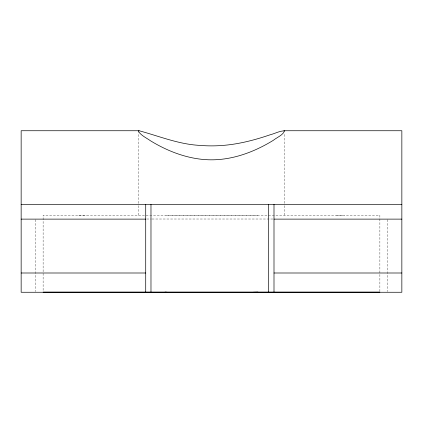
<?xml version="1.0" encoding="UTF-8"?>
<svg xmlns="http://www.w3.org/2000/svg" width="423" height="423" viewBox="0 0 423 423"><rect width="100%" height="100%" fill="white"/><g stroke="black" fill="none" stroke-linecap="round" stroke-linejoin="round"><path stroke-width="0.32" stroke-dasharray="2.12 1.59" d="M138.247 215.191L138.247 204.023M138.247 203.368L138.252 132.431M284.753 215.191L284.753 203.955M284.753 203.294L284.753 133.234M257.94 215.191L165.06 215.191M336.703 215.191L344.264 215.191M78.736 215.191L86.297 215.191M146.728 219.014L151.392 219.014M152.016 219.014L273.628 219.014M387.198 219.669L387.198 291.6M379.875 291.442L379.875 215.191L43.125 215.191L43.125 291.442M35.802 219.669L35.802 291.6"/><path stroke-width="0.63" d="M139.077 130.739L138.252 131.114C141.033 135.556 146.437 137.887 150.636 140.87C166.556 150.562 184.359 157.663 203.029 159.439A57.639 35.691 0 0 0 218.342 159.571C237.916 158.08 256.56 150.577 273.189 140.404C276.832 137.427 282.85 135.307 284.621 130.892C279.661 130.749 274.982 133.61 270.207 134.768C255.555 139.77 240.476 143.783 225.025 145.232A65.348 29.853 0 0 1 199.587 145.375C178.596 144.291 159.069 136.111 139.077 130.739L21.15 130.739L21.15 292.261L401.85 292.261L401.85 130.739L283.886 130.739M253.213 292.261L257.94 292.103M21.15 204.362L401.85 204.362M21.15 219.119L145.718 219.119M273.998 219.119L401.85 219.119M21.15 272.999L145.718 272.999M273.998 272.999L401.85 272.999M43.125 292.103L379.875 292.103M165.06 292.103L167.064 292.261M273.998 204.362L273.998 292.261M268.69 204.362L268.69 292.261M150.979 204.362L150.979 292.261M145.718 204.362L145.718 292.261"/></g></svg>
